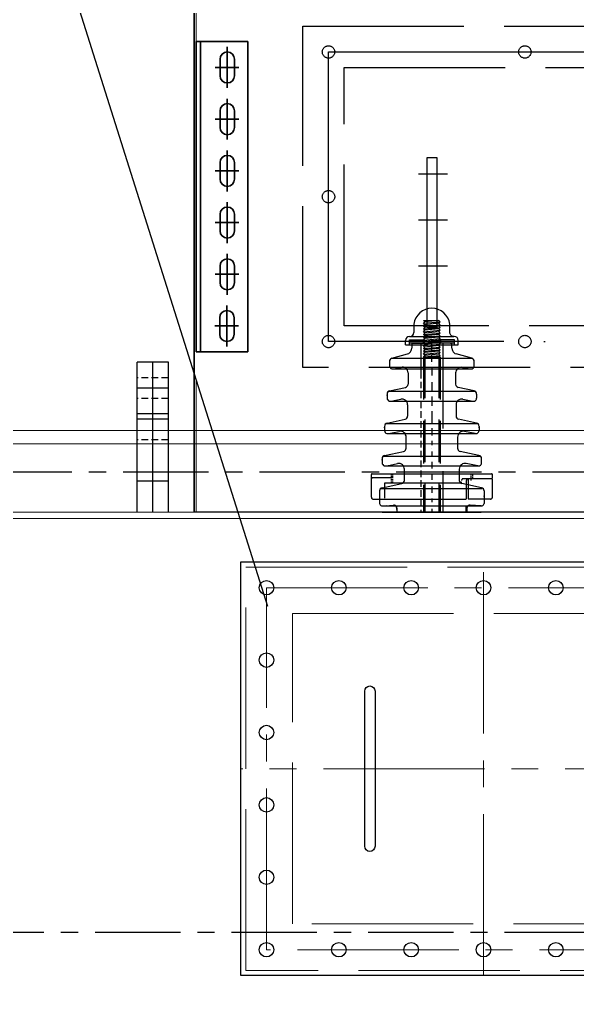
# Model space of a CAD drawing. Header units: millimetres. Extents: x 35720 to 50764, y -47170 to -36532.
# Drawn here: x 37919 to 38459, y -42318 to -41369 of the extents above; entities that cross this region are included whole.
import ezdxf

# ---------------------------------------------------------------- set-up
doc = ezdxf.new("R2010")
doc.units = ezdxf.units.MM
doc.header["$LTSCALE"] = 13
for name, pattern in [('ACAD_ISO02W100', [15, 12, -3]), ('ACAD_ISO04W100', [30, 24, -3, 0, -3]), ('CENTER', [50.8, 31.75, -6.35, 6.35, -6.35]), ('DASHED', [0.75, 0.5, -0.25]), ('HIDDEN', [9.525, 6.35, -3.175]), ('HIDDEN2', [4.7625, 3.175, -1.5875]), ('点画线', [18, 12, -2, 2, -2])]:
    doc.linetypes.add(name, pattern=pattern)
doc.layers.get('0').update_dxf_attribs({"color": 1, "linetype": 'CENTER'})
for name, color, linetype in [('01', 7, 'Continuous'), ('08', 1, 'Continuous'), ('3中心线层', 1, 'CENTER'), ('DIM', 4, 'Continuous'), ('INTE_CENTER', 1, 'CENTER'), ('INTE_DASHED', 5, 'DASHED'), ('INTE_THICK', 7, 'Continuous')]:
    doc.layers.add(name, color=color, linetype=linetype)
for name, color, linetype, lineweight in [('DAS', 3, 'ACAD_ISO02W100', 18), ('INTE_DIM', 3, 'Continuous', 13), ('粗实线层', 7, 'Continuous', 35)]:
    doc.layers.add(name, color=color, linetype=linetype, lineweight=lineweight)
doc.layers.add('中心线层', color=1, linetype='点画线', lineweight=18, true_color=0xff0000)

# ---------------------------------------------------------------- blocks, each defined once
blk = doc.blocks.new('30343043456320.')
at = {"layer": '3中心线层', "ltscale": 0.2}
blk.add_line((57830.67, -34691.5), (55372.28, -34691.5), dxfattribs=at)
blk.add_lwpolyline([(55531.47, -34246.5), (57671.47, -34246.5), (57671.47, -35136.5), (55531.47, -35136.5)], close=True, dxfattribs=at)
at = {"layer": 'INTE_DIM', "color": 7}
for points in [[(55491.47, -34206.5), (57711.47, -34206.5), (57711.47, -35176.5), (55491.47, -35176.5)], [(55570.47, -34285.5), (57632.47, -34285.5), (57632.47, -35097.5), (55570.47, -35097.5)], [(55576.47, -34291.5), (57626.47, -34291.5), (57626.47, -35091.5), (55576.47, -35091.5)]]:
    blk.add_lwpolyline(points, close=True, dxfattribs=at)
at = {"layer": 'INTE_DIM', "color": 3}
blk.add_lwpolyline([(55504.47, -34219.5), (57698.47, -34219.5), (57698.47, -35163.5), (55504.47, -35163.5)], close=True, dxfattribs=at)
blk = doc.blocks.new('033')
at = {"lineweight": -2}
h = blk.add_hatch(color=0, dxfattribs=at)
h.dxf.hatch_style = 1
h.paths.add_polyline_path([(58315.64, -35212.58), (58315.64, -35215.77), (58328.93, -35215.77), (58328.93, -35212.58)])
h.paths.add_polyline_path([(58345.92, -35212.58), (58345.92, -35215.77), (58359.21, -35215.77), (58359.21, -35212.58)])
at = {"color": 0, "lineweight": -2}
for p, q in [((58320.03, -35197.24), (58320.03, -35205.33)), ((58329.33, -35193.77), (58344.18, -35193.77)), ((58315.75, -35209.16), (58316.2, -35209.16)), ((58316.2, -35209.16), (58358.55, -35209.16)), ((58311.93, -35217.4), (58311.93, -35212.98)), ((58311.93, -35217.4), (58362.93, -35217.4)), ((58315.64, -35217.4), (58315.64, -35212.58)), ((58315.64, -35212.58), (58328.93, -35212.58)), ((58328.93, -35212.58), (58328.93, -35215.77)), ((58328.93, -35212.58), (58329.41, -35212.58)), ((58330.45, -35212.58), (58330.45, -35212.58)), ((58330.45, -35217.98), (58330.45, -35217.98)), ((58337.51, -35222.56), (58337.51, -35212.21)), ((58345.92, -35212.58), (58344.26, -35212.58)), ((58359.21, -35212.58), (58345.92, -35212.58)), ((58345.92, -35212.58), (58345.92, -35215.77)), ((58359.21, -35217.4), (58359.21, -35212.58)), ((58362.93, -35217.4), (58362.93, -35212.98)), ((58329.33, -35228.87), (58344.18, -35228.87)), ((58330.45, -35223.38), (58330.45, -35223.38)), ((58337.51, -35224.27), (58337.51, -35223.96)), ((58337.51, -35233.57), (58337.51, -35227.59)), ((58344.18, -35226.17), (58345.53, -35227.52)), ((58298.63, -35230.34), (58376.14, -35230.34))]:
    blk.add_line(p, q, dxfattribs=at)
at = {"color": 0, "linetype": 'HIDDEN2', "lineweight": -2}
for p, q in [((58329.33, -35228.87), (58329.33, -35379.08)), ((58330.68, -35227.52), (58330.68, -35379.08)), ((58344.18, -35227.52), (58344.18, -35379.08)), ((58345.53, -35228.87), (58345.53, -35379.08))]:
    blk.add_line(p, q, dxfattribs=at)
at = {"color": 0, "lineweight": -2}
blk.add_lwpolyline([(58332.76, -35036.1), (58342.26, -35036.1), (58342.26, -35200.6), (58332.76, -35200.6)], close=True, dxfattribs=at)
for points in [[(58324.48, -35052), (58352.53, -35052)], [(58324.48, -35096.5), (58352.53, -35096.5)], [(58324.48, -35141), (58352.53, -35141)], [(58330.68, -35195.12), (58329.33, -35193.77)], [(58329.33, -35196.47), (58345.53, -35195.12)], [(58329.33, -35196.47), (58330.68, -35195.12)], [(58330.68, -35197.82), (58329.33, -35196.47)], [(58329.33, -35199.17), (58345.53, -35197.82)], [(58329.33, -35199.17), (58330.68, -35197.82)], [(58330.68, -35200.52), (58329.33, -35199.17)], [(58329.33, -35201.87), (58330.68, -35200.52)], [(58329.33, -35201.87), (58345.53, -35200.52)], [(58344.18, -35193.77), (58330.68, -35195.12)], [(58344.18, -35196.47), (58330.68, -35197.82)], [(58344.18, -35199.17), (58330.68, -35200.52)], [(58345.53, -35195.12), (58344.18, -35193.77)], [(58344.18, -35196.47), (58345.53, -35195.12)], [(58345.53, -35197.82), (58344.18, -35196.47)], [(58344.18, -35199.17), (58345.53, -35197.82)], [(58345.53, -35200.52), (58344.18, -35199.17)], [(58344.18, -35201.87), (58345.53, -35200.52)], [(58330.68, -35203.22), (58329.33, -35201.87)], [(58329.33, -35204.57), (58330.68, -35203.22)], [(58329.33, -35204.57), (58345.53, -35203.22)], [(58330.68, -35205.92), (58329.33, -35204.57)], [(58329.33, -35207.27), (58330.68, -35205.92)], [(58329.33, -35207.27), (58345.53, -35205.92)], [(58330.68, -35208.62), (58329.33, -35207.27)], [(58329.33, -35209.97), (58345.53, -35208.62)], [(58329.33, -35209.97), (58330.68, -35208.62)], [(58330.68, -35211.32), (58329.33, -35209.97)], [(58344.18, -35201.87), (58330.68, -35203.22)], [(58344.18, -35204.57), (58330.68, -35205.92)], [(58344.18, -35207.27), (58330.68, -35208.62)], [(58344.18, -35209.97), (58330.68, -35211.32)], [(58345.53, -35203.22), (58344.18, -35201.87)], [(58344.18, -35204.57), (58345.53, -35203.22)], [(58345.53, -35205.92), (58344.18, -35204.57)], [(58344.18, -35207.27), (58345.53, -35205.92)], [(58345.53, -35208.62), (58344.18, -35207.27)], [(58344.18, -35209.97), (58345.53, -35208.62)], [(58345.53, -35211.32), (58344.18, -35209.97)], [(58311.93, -35217.4), (58362.93, -35217.4)], [(58359.21, -35215.77), (58315.64, -35215.77)], [(58319.46, -35215.77), (58318.9, -35215.85), (58318.43, -35216.17), (58318.11, -35216.72), (58317.95, -35217.27)], [(58317.95, -35217.27), (58317.95, -35220.6)], [(58319.46, -35215.77), (58337.43, -35215.77)], [(58326.74, -35215.77), (58326.74, -35249.81)], [(58329.33, -35212.67), (58345.53, -35211.32)], [(58329.33, -35212.67), (58330.68, -35211.32)], [(58330.68, -35214.02), (58329.33, -35212.67)], [(58329.33, -35215.37), (58345.53, -35214.02)], [(58329.33, -35215.37), (58330.68, -35214.02)], [(58330.68, -35216.72), (58329.33, -35215.37)], [(58329.33, -35218.07), (58345.53, -35216.72)], [(58329.33, -35218.07), (58330.68, -35216.72)], [(58329.33, -35218.07), (58345.53, -35216.72)], [(58329.33, -35218.07), (58330.68, -35216.72)], [(58330.68, -35219.42), (58329.33, -35218.07)], [(58329.33, -35220.77), (58345.53, -35219.42)], [(58329.33, -35220.77), (58330.68, -35219.42)], [(58336.79, -35215.77), (58330.62, -35215.77)], [(58344.18, -35212.67), (58330.68, -35214.02)], [(58344.18, -35215.37), (58330.68, -35216.72)], [(58344.18, -35218.07), (58330.68, -35219.42)], [(58355.32, -35215.77), (58337.43, -35215.77)], [(58344.18, -35212.67), (58345.53, -35211.32)], [(58345.53, -35214.02), (58344.18, -35212.67)], [(58344.18, -35215.37), (58345.53, -35214.02)], [(58345.53, -35216.72), (58344.18, -35215.37)], [(58345.53, -35216.72), (58344.18, -35215.37)], [(58344.18, -35218.07), (58345.53, -35216.72)], [(58344.18, -35218.07), (58345.53, -35216.72)], [(58345.53, -35219.42), (58344.18, -35218.07)], [(58344.18, -35220.77), (58345.53, -35219.42)], [(58354.69, -35215.77), (58353.1, -35215.77)], [(58356.82, -35220.6), (58356.82, -35217.27), (58356.74, -35216.72), (58356.43, -35216.17), (58355.87, -35215.85), (58355.32, -35215.77)], [(58298.63, -35230.34), (58313.91, -35225.98)], [(58313.91, -35225.98), (58315.02, -35225.51), (58316.05, -35224.79), (58316.84, -35223.92), (58317.48, -35222.89), (58317.87, -35221.79), (58317.95, -35220.6)], [(58330.68, -35222.12), (58329.33, -35220.77)], [(58329.33, -35223.47), (58345.53, -35222.12)], [(58329.33, -35223.47), (58330.68, -35222.12)], [(58329.33, -35223.47), (58345.53, -35222.12)], [(58329.33, -35223.47), (58330.68, -35222.12)], [(58330.68, -35224.82), (58329.33, -35223.47)], [(58329.33, -35226.17), (58345.53, -35224.82)], [(58329.33, -35226.17), (58330.68, -35224.82)], [(58330.68, -35227.52), (58329.33, -35226.17)], [(58329.33, -35228.87), (58345.53, -35227.52)], [(58329.33, -35228.87), (58330.68, -35227.52)], [(58344.18, -35220.77), (58330.68, -35222.12)], [(58344.18, -35223.47), (58330.68, -35224.82)], [(58344.18, -35226.17), (58330.68, -35227.52)], [(58345.53, -35222.12), (58344.18, -35220.77)], [(58344.18, -35223.47), (58345.53, -35222.12)], [(58344.18, -35223.47), (58345.53, -35222.12)], [(58345.53, -35224.82), (58344.18, -35223.47)], [(58344.18, -35226.17), (58345.53, -35224.82)], [(58344.18, -35228.87), (58345.53, -35227.52)], [(58356.82, -35220.6), (58356.98, -35221.79), (58357.38, -35222.89), (58358.01, -35223.92), (58358.8, -35224.79), (58359.75, -35225.51), (58360.86, -35225.98)], [(58376.14, -35230.34), (58360.86, -35225.98)], [(58298.63, -35230.34), (58297.76, -35230.81), (58296.97, -35231.45), (58296.5, -35232.4), (58296.34, -35233.42)], [(58296.34, -35233.42), (58296.34, -35237.46)], [(58296.34, -35237.46), (58296.5, -35238.49), (58296.97, -35239.36), (58297.68, -35240.07), (58298.55, -35240.47), (58299.58, -35240.63)], [(58300.22, -35240.63), (58307.66, -35239.05)], [(58312.88, -35240.63), (58312.01, -35239.92), (58311.06, -35239.36), (58309.95, -35238.97), (58308.77, -35238.89), (58307.66, -35239.05)], [(58337.43, -35236.12), (58337.51, -35236.12)], [(58367.19, -35239.05), (58365.93, -35238.89), (58364.66, -35239.05), (58363.55, -35239.44), (58362.44, -35240.15), (58361.57, -35241.02), (58360.94, -35242.05), (58360.54, -35243.24), (58360.39, -35244.51)], [(58367.19, -35239.05), (58374.64, -35240.63), (58375.59, -35240.63), (58376.46, -35240.39), (58377.25, -35239.92), (58377.88, -35239.28), (58378.28, -35238.41), (58378.44, -35237.46), (58378.44, -35233.42), (58378.28, -35232.4), (58377.8, -35231.45), (58377.09, -35230.81), (58376.14, -35230.34)], [(58299.58, -35240.63), (58375.59, -35240.63)], [(58299.58, -35240.63), (58300.22, -35240.63)], [(58314.39, -35244.51), (58314.23, -35243.08), (58313.75, -35241.82), (58312.88, -35240.63)], [(58314.39, -35244.51), (58314.39, -35255.35)], [(58337.43, -35239.28), (58337.43, -35246.8)], [(58360.39, -35244.51), (58360.39, -35255.35)], [(58311.93, -35258.44), (58312.88, -35258.05), (58313.68, -35257.33), (58314.23, -35256.46), (58314.39, -35255.35)], [(58326.74, -35252.98), (58326.74, -35259.31)], [(58337.43, -35253.37), (58337.43, -35261.53)], [(58360.39, -35255.35), (58360.62, -35256.46), (58361.1, -35257.33), (58361.89, -35258.05), (58362.92, -35258.44)], [(58296.58, -35261.77), (58295.63, -35262.16), (58294.75, -35262.88), (58294.28, -35263.75), (58294.04, -35264.85)], [(58294.04, -35264.85), (58294.04, -35268.73)], [(58294.04, -35266.2), (58294.04, -35265.57)], [(58295.39, -35262.24), (58379.32, -35262.24)], [(58296.58, -35261.77), (58311.93, -35258.44)], [(58326.74, -35262.48), (58326.74, -35268.89)], [(58337.43, -35267.15), (58337.43, -35276.18)], [(58378.2, -35261.77), (58362.92, -35258.44)], [(58380.73, -35264.85), (58380.57, -35263.75), (58380.02, -35262.88), (58379.23, -35262.16), (58378.2, -35261.77)], [(58380.73, -35264.85), (58380.73, -35268.73)], [(58380.73, -35267.39), (58380.73, -35268.02)], [(58294.04, -35268.73), (58294.2, -35269.76), (58294.68, -35270.63), (58295.39, -35271.35), (58296.26, -35271.74), (58297.29, -35271.9)], [(58297.29, -35271.9), (58297.92, -35271.82)], [(58297.29, -35271.9), (58377.8, -35271.9)], [(58297.92, -35271.82), (58301.01, -35271.19)], [(58301.01, -35271.19), (58307.26, -35269.84)], [(58312.88, -35271.9), (58312.01, -35271.03), (58310.9, -35270.32), (58309.8, -35269.92), (58308.53, -35269.76), (58307.26, -35269.84)], [(58313.99, -35275.3), (58313.91, -35274.12), (58313.52, -35272.93), (58312.88, -35271.9)], [(58313.99, -35275.3), (58313.99, -35286.23)], [(58326.74, -35272.06), (58326.74, -35278.39)], [(58367.51, -35269.84), (58366.32, -35269.76), (58365.06, -35269.92), (58363.95, -35270.32), (58362.84, -35270.95), (58361.97, -35271.9), (58361.34, -35272.93), (58360.94, -35274.12), (58360.78, -35275.3)], [(58360.78, -35275.3), (58360.78, -35286.23)], [(58367.51, -35269.84), (58376.93, -35271.82), (58377.8, -35271.9), (58378.75, -35271.66), (58379.54, -35271.19), (58380.18, -35270.55), (58380.57, -35269.68), (58380.73, -35268.73)], [(58311.54, -35289.32), (58312.49, -35288.92), (58313.36, -35288.21), (58313.83, -35287.26), (58313.99, -35286.23)], [(58326.74, -35281.56), (58326.74, -35287.89)], [(58337.43, -35281.32), (58337.43, -35292.96)], [(58360.78, -35286.23), (58360.94, -35287.26), (58361.49, -35288.21), (58362.29, -35288.92), (58363.31, -35289.32)], [(58294.2, -35292.96), (58293.17, -35293.36), (58292.38, -35294.07), (58291.83, -35295.02), (58291.67, -35296.13)], [(58293.01, -35293.51), (58381.8, -35293.51)], [(58294.2, -35292.96), (58311.54, -35289.32)], [(58326.74, -35291.14), (58326.74, -35297.47)], [(58380.65, -35292.96), (58363.31, -35289.32)], [(58383.19, -35296.13), (58382.95, -35295.02), (58382.47, -35294.07), (58381.6, -35293.36), (58380.65, -35292.96)], [(58291.67, -35296.13), (58291.67, -35300.01)], [(58291.67, -35297.39), (58291.67, -35296.76)], [(58291.67, -35300.01), (58291.83, -35300.96), (58292.3, -35301.91), (58293.01, -35302.54), (58293.88, -35303.01), (58294.83, -35303.17)], [(58294.83, -35303.17), (58295.47, -35303.09)], [(58294.83, -35303.17), (58380.26, -35303.17)], [(58295.47, -35303.09), (58299.11, -35302.38)], [(58299.11, -35302.38), (58305.76, -35300.96)], [(58311.46, -35303.17), (58310.59, -35302.22), (58309.56, -35301.43), (58308.37, -35300.96), (58307.03, -35300.8), (58305.76, -35300.96)], [(58312.49, -35317.26), (58312.49, -35306.42), (58312.41, -35305.23), (58312.01, -35304.2), (58311.46, -35303.17)], [(58326.74, -35300.64), (58326.74, -35306.97)], [(58337.43, -35297.79), (58337.43, -35305.07)], [(58369.09, -35300.96), (58367.83, -35300.8), (58366.56, -35300.96), (58365.45, -35301.35), (58364.42, -35302.06), (58363.55, -35302.93), (58362.84, -35303.96), (58362.44, -35305.15), (58362.29, -35306.42)], [(58379.31, -35303.09), (58369.09, -35300.96)], [(58379.31, -35303.09), (58380.26, -35303.17), (58381.13, -35302.93), (58382, -35302.46), (58382.63, -35301.75), (58383.03, -35300.96), (58383.19, -35300.01)], [(58383.19, -35296.13), (58383.19, -35300.01)], [(58383.19, -35297.39), (58383.19, -35296.76)], [(58326.74, -35310.14), (58326.74, -35316.55)], [(58337.43, -35310.14), (58337.43, -35314.18)], [(58362.29, -35306.42), (58362.29, -35317.26)], [(58291.75, -35324.23), (58290.8, -35324.63), (58289.92, -35325.34), (58289.45, -35326.29), (58289.21, -35327.32)], [(58291.75, -35324.23), (58309.95, -35320.35)], [(58309.95, -35320.35), (58310.98, -35319.96), (58311.78, -35319.24), (58312.33, -35318.29), (58312.49, -35317.26)], [(58326.74, -35319.72), (58326.74, -35326.05)], [(58337.43, -35317.34), (58337.51, -35317.34)], [(58337.43, -35320.51), (58337.43, -35324.47)], [(58362.29, -35317.26), (58362.52, -35318.29), (58363, -35319.24), (58363.87, -35319.96), (58364.82, -35320.35)], [(58383.03, -35324.23), (58364.82, -35320.35)], [(58385.56, -35327.32), (58385.4, -35326.29), (58384.85, -35325.34), (58384.06, -35324.63), (58383.03, -35324.23)], [(58289.21, -35327.32), (58289.21, -35331.28), (58289.37, -35332.23), (58289.85, -35333.1), (58290.56, -35333.81), (58291.43, -35334.29), (58292.46, -35334.44)], [(58289.21, -35328.66), (58289.21, -35328.03)], [(58290.56, -35324.79), (58384.23, -35324.79)], [(58293.09, -35334.37), (58297.05, -35333.49)], [(58297.05, -35333.49), (58304.1, -35332.07)], [(58309.95, -35334.44), (58309.08, -35333.42), (58307.98, -35332.62), (58306.79, -35332.15), (58305.44, -35331.91), (58304.1, -35332.07)], [(58326.74, -35329.22), (58326.74, -35335.55)], [(58337.43, -35330.49), (58337.43, -35336.74)], [(58370.76, -35332.07), (58369.49, -35331.91), (58368.22, -35332.07), (58367.12, -35332.47), (58366.01, -35333.18), (58365.14, -35334.05), (58364.5, -35335.08), (58364.11, -35336.27), (58363.95, -35337.53)], [(58381.76, -35334.37), (58370.76, -35332.07)], [(58381.76, -35334.37), (58382.63, -35334.44), (58383.58, -35334.21), (58384.37, -35333.73), (58385.01, -35333.02), (58385.4, -35332.23), (58385.56, -35331.28), (58385.56, -35327.32)], [(58385.56, -35328.66), (58385.56, -35328.03)], [(58279.75, -35341.89), (58279.57, -35341.9), (58279.4, -35341.96), (58279.26, -35342.04), (58279.13, -35342.14), (58279.02, -35342.27), (58278.94, -35342.42), (58278.89, -35342.59), (58278.87, -35342.76)], [(58278.87, -35364.67), (58278.87, -35342.76)], [(58279.75, -35341.89), (58395.11, -35341.89)], [(58292.46, -35334.44), (58293.09, -35334.37)], [(58292.46, -35334.44), (58382.63, -35334.44)], [(58298.21, -35343.2), (58298.21, -35341.89)], [(58299.53, -35343.2), (58299.53, -35341.89)], [(58310.83, -35348.38), (58310.83, -35337.53), (58310.75, -35336.42), (58310.43, -35335.39), (58309.95, -35334.44)], [(58326.74, -35338.8), (58326.74, -35345.13)], [(58337.43, -35341.89), (58337.43, -35347.98)], [(58363.95, -35337.53), (58363.95, -35348.38)], [(58375.32, -35343.2), (58375.32, -35341.89)], [(58377.08, -35343.86), (58377.08, -35341.89)], [(58395.98, -35342.76), (58395.97, -35342.59), (58395.92, -35342.42), (58395.83, -35342.27), (58395.73, -35342.14), (58395.6, -35342.04), (58395.45, -35341.96), (58395.28, -35341.9), (58395.11, -35341.89)], [(58395.98, -35345.83), (58395.98, -35342.76)], [(58279.75, -35345.83), (58279.57, -35345.85), (58279.4, -35345.9), (58279.26, -35345.98), (58279.13, -35346.09), (58279.02, -35346.22), (58278.94, -35346.36), (58278.89, -35346.53), (58278.87, -35346.71)], [(58298.21, -35345.83), (58279.75, -35345.83)], [(58289.37, -35355.5), (58308.37, -35351.47)], [(58291.86, -35350.65), (58365.25, -35350.65)], [(58291.86, -35365.55), (58291.86, -35350.65)], [(58298.21, -35345.83), (58298.21, -35344.08)], [(58298.21, -35348.46), (58298.21, -35346.71)], [(58298.21, -35350.65), (58298.21, -35349.33)], [(58299.53, -35345.83), (58299.53, -35344.08)], [(58299.53, -35348.46), (58299.53, -35346.71)], [(58299.53, -35350.65), (58299.53, -35349.33)], [(58308.37, -35351.47), (58309.32, -35351.07), (58310.11, -35350.36), (58310.67, -35349.41), (58310.83, -35348.38)], [(58326.74, -35348.3), (58326.74, -35354.63)], [(58337.43, -35351.23), (58337.51, -35351.23)], [(58363.95, -35348.38), (58364.19, -35349.41), (58364.66, -35350.36), (58365.45, -35351.07), (58366.48, -35351.47)], [(58365.25, -35350.65), (58365.42, -35350.63), (58365.59, -35350.58), (58365.74, -35350.5), (58365.87, -35350.39), (58365.97, -35350.26), (58366.06, -35350.11), (58366.11, -35349.95), (58366.12, -35349.77)], [(58367.88, -35346.71), (58367.52, -35346.74), (58367.19, -35346.84), (58366.9, -35347), (58366.64, -35347.22), (58366.42, -35347.48), (58366.26, -35347.78), (58366.16, -35348.1), (58366.12, -35348.46)], [(58385.48, -35355.5), (58366.48, -35351.47)], [(58395.11, -35346.71), (58367.88, -35346.71)], [(58372.7, -35346.71), (58372.34, -35346.74), (58372.01, -35346.84), (58371.72, -35347), (58371.46, -35347.22), (58371.24, -35347.48), (58371.08, -35347.78), (58370.98, -35348.1), (58370.94, -35348.46)], [(58370.94, -35365.55), (58370.94, -35348.46)], [(58374.14, -35346.71), (58373.79, -35346.74), (58373.46, -35346.84), (58373.16, -35347), (58372.9, -35347.22), (58372.69, -35347.48), (58372.53, -35347.78), (58372.43, -35348.1), (58372.39, -35348.46)], [(58372.39, -35348.46), (58372.39, -35365.55)], [(58375.32, -35345.83), (58375.32, -35344.08)], [(58375.32, -35348.46), (58375.32, -35346.71)], [(58377.08, -35346.71), (58377.08, -35344.73)], [(58395.11, -35346.71), (58395.28, -35346.69), (58395.45, -35346.64), (58395.6, -35346.56), (58395.73, -35346.45), (58395.83, -35346.32), (58395.92, -35346.17), (58395.97, -35346.01), (58395.98, -35345.83)], [(58395.98, -35347.58), (58395.97, -35347.41), (58395.92, -35347.24), (58395.83, -35347.09), (58395.73, -35346.96), (58395.6, -35346.86), (58395.45, -35346.77), (58395.28, -35346.72), (58395.11, -35346.71)], [(58395.98, -35364.67), (58395.98, -35347.58)], [(58289.37, -35355.5), (58288.34, -35355.9), (58287.55, -35356.61), (58287, -35357.56), (58286.84, -35358.59)], [(58286.84, -35358.59), (58286.84, -35370.55)], [(58288.18, -35356.06), (58385.96, -35356.06)], [(58326.74, -35357.8), (58326.74, -35364.21)], [(58337.43, -35354.39), (58337.43, -35360.49)], [(58388.02, -35358.59), (58387.78, -35357.56), (58387.3, -35356.61), (58386.43, -35355.9), (58385.48, -35355.5)], [(58388.02, -35358.59), (58388.02, -35370.55)], [(58278.87, -35364.67), (58278.9, -35365.02), (58279.01, -35365.35), (58279.17, -35365.65), (58279.38, -35365.91), (58279.64, -35366.12), (58279.94, -35366.28), (58280.27, -35366.39), (58280.62, -35366.42)], [(58280.62, -35366.42), (58370.07, -35366.42)], [(58286.84, -35365.16), (58286.84, -35365.8)], [(58286.84, -35370.55), (58287, -35371.34), (58287.39, -35372.05), (58287.95, -35372.68), (58288.74, -35373), (58289.61, -35373.08)], [(58326.74, -35367.38), (58326.74, -35373.71)], [(58337.43, -35366.03), (58337.43, -35369.52)], [(58370.07, -35366.42), (58370.24, -35366.4), (58370.41, -35366.35), (58370.56, -35366.27), (58370.69, -35366.16), (58370.79, -35366.04), (58370.87, -35365.89), (58370.93, -35365.72), (58370.94, -35365.55)], [(58372.39, -35365.55), (58372.41, -35365.72), (58372.46, -35365.89), (58372.54, -35366.04), (58372.65, -35366.16), (58372.78, -35366.27), (58372.93, -35366.35), (58373.09, -35366.4), (58373.27, -35366.42)], [(58394.23, -35366.42), (58373.27, -35366.42)], [(58385.24, -35373.08), (58386.04, -35373), (58386.83, -35372.68), (58387.46, -35372.05), (58387.86, -35371.34), (58388.02, -35370.55)], [(58388.02, -35363.97), (58388.02, -35363.34)], [(58394.23, -35366.42), (58394.58, -35366.39), (58394.91, -35366.28), (58395.21, -35366.12), (58395.47, -35365.91), (58395.68, -35365.65), (58395.85, -35365.35), (58395.95, -35365.02), (58395.98, -35364.67)], [(58289.37, -35373.08), (58385.24, -35373.08)], [(58289.37, -35379.08), (58385.24, -35379.08)], [(58289.61, -35373.08), (58293.33, -35372.76)], [(58296.5, -35372.52), (58300.22, -35372.21)], [(58303.46, -35375.3), (58303.3, -35374.27), (58302.83, -35373.4), (58302.12, -35372.76), (58301.17, -35372.37), (58300.22, -35372.21)], [(58303.46, -35375.3), (58303.38, -35374.5), (58303.07, -35373.71), (58302.51, -35373.08)], [(58303.46, -35375.14), (58303.46, -35376.4), (58303.46, -35375.3)], [(58303.46, -35376.4), (58303.62, -35377.83), (58304.1, -35379.17)], [(58326.74, -35376.88), (58326.74, -35379.08)], [(58337.43, -35372.76), (58337.51, -35372.76)], [(58337.43, -35375.93), (58337.43, -35379.08)], [(58374.64, -35372.21), (58373.61, -35372.37), (58372.74, -35372.76), (58371.94, -35373.4), (58371.47, -35374.27), (58371.31, -35375.3), (58371.31, -35379.08)], [(58385.24, -35373.08), (58374.64, -35372.21)]]:
    blk.add_lwpolyline(points, dxfattribs=at)
blk.add_lwpolyline([(58359.1, -35209.16), (58358.55, -35209.16, -0.414214), (58354.72, -35205.33), (58354.72, -35197.24)], format="xyb", dxfattribs=at)
at = {"color": 0, "linetype": 'HIDDEN', "lineweight": -2}
blk.add_lwpolyline([(58348.11, -35215.77), (58348.11, -35379.08)], dxfattribs=at)
at = {"color": 2, "lineweight": -2}
blk.add_lwpolyline([(58370.59, -35379.09), (58370.59, -35374.55), (58370.59, -35373.04)], dxfattribs=at)
at = {"color": 0, "lineweight": -2}
for centre, radius, start, end in [((58337.37, -35199.47), 17.49, 7.33216, 172.66404), ((58315.75, -35212.98), 3.83, 90, 180), ((58316.2, -35205.33), 3.83, 270, 0), ((58359.1, -35212.98), 3.83, 0, 90)]:
    blk.add_arc(centre, radius, start, end, dxfattribs=at)
blk = doc.blocks.new('023031230.')
at = {"color": 3, "linetype": 'ACAD_ISO02W100'}
for points in [[(55974.82, -36032.43), (56974.82, -36032.43), (56974.82, -36362.43), (55974.82, -36362.43)], [(56014.82, -36072.43), (56934.82, -36072.43), (56934.82, -36322.43), (56014.82, -36322.43)]]:
    blk.add_lwpolyline(points, close=True, dxfattribs=at)
at = {"color": 1, "linetype": 'ACAD_ISO04W100'}
blk.add_lwpolyline([(55999.82, -36057.43), (56949.82, -36057.43), (56949.82, -36337.43), (55999.82, -36337.43)], close=True, dxfattribs=at)
at = {"color": 3, "linetype": 'ACAD_ISO02W100'}
for centre in [(56759.82, -36057.43), (56949.82, -36057.43), (56949.82, -36197.43), (56759.82, -36337.43), (56949.82, -36337.43)]:
    blk.add_circle(centre, 6, dxfattribs=at)
at = {"layer": '01', "ltscale": 45.628538}
for p in [(55869.82, -35892.43), (57079.82, -36412.43)]:
    blk.add_line(p, (57079.82, -35892.43), dxfattribs=at)
blk.add_lwpolyline([(55869.82, -36412.43), (55869.82, -35892.43), (57079.82, -35892.43), (57079.82, -36412.43)], close=True, dxfattribs=at)
at = {"layer": 'DAS'}
blk.add_line((57077.82, -36410.43), (57077.82, -35892.43), dxfattribs=at)
at = {"layer": '粗实线层', "color": 6}
for p, q in [((57077.82, -36047.43), (57027.82, -36047.43)), ((57027.82, -36347.43), (57027.82, -36047.43)), ((57073.82, -36347.43), (57073.82, -36047.43)), ((57077.82, -36347.43), (57077.82, -36047.43)), ((57041.08, -36064.43), (57041.08, -36080.43)), ((57055.08, -36080.43), (57055.08, -36064.43)), ((57040.82, -36114.43), (57040.82, -36130.43)), ((57054.82, -36130.43), (57054.82, -36114.43)), ((57040.82, -36164.43), (57040.82, -36180.43)), ((57054.82, -36180.43), (57054.82, -36164.43)), ((57040.82, -36214.43), (57040.82, -36230.43)), ((57054.82, -36230.43), (57054.82, -36214.43)), ((57040.82, -36264.43), (57040.82, -36280.43)), ((57054.82, -36280.43), (57054.82, -36264.43)), ((57040.82, -36314.43), (57040.82, -36330.43)), ((57054.82, -36330.43), (57054.82, -36314.43)), ((57077.82, -36347.43), (57027.82, -36347.43))]:
    blk.add_line(p, q, dxfattribs=at)
at = {"layer": '粗实线层', "color": 6, "linetype": 'CENTER', "ltscale": 2}
for p, q in [((57048.08, -36052.63), (57048.08, -36092.23)), ((57037, -36072.43), (57059.7, -36072.43)), ((57047.82, -36102.63), (57047.82, -36142.23)), ((57036.73, -36122.43), (57059.44, -36122.43)), ((57047.82, -36152.63), (57047.82, -36192.23)), ((57036.73, -36172.43), (57059.44, -36172.43)), ((57047.82, -36202.63), (57047.82, -36242.23)), ((57036.73, -36222.43), (57059.44, -36222.43)), ((57047.82, -36252.63), (57047.82, -36292.23)), ((57036.73, -36272.43), (57059.44, -36272.43)), ((57047.82, -36302.63), (57047.82, -36342.23)), ((57036.73, -36322.43), (57059.44, -36322.43))]:
    blk.add_line(p, q, dxfattribs=at)
at = {"layer": '粗实线层', "color": 6}
for centre, start, end in [((57048.08, -36064.43), 0, 180), ((57048.08, -36080.43), 180, 0), ((57047.82, -36114.43), 0, 180), ((57047.82, -36130.43), 180, 0), ((57047.82, -36164.43), 0, 180), ((57047.82, -36180.43), 180, 0), ((57047.82, -36214.43), 0, 180), ((57047.82, -36230.43), 180, 0), ((57047.82, -36264.43), 0, 180), ((57047.82, -36280.43), 180, 0), ((57047.82, -36314.43), 0, 180), ((57047.82, -36330.43), 180, 0)]:
    blk.add_arc(centre, 7, start, end, dxfattribs=at)
blk = doc.blocks.new('0130435465230')
at = {"layer": '01', "ltscale": 45.628538}
blk.add_lwpolyline([(89439.22, -30754.65), (89039.22, -30754.65), (89039.22, -30284.65), (89439.22, -30284.65)], close=True, dxfattribs=at)
at = {"layer": '01', "color": 0, "ltscale": 38.869873}
for centre in [(89064.22, -30309.65), (89134.22, -30309.65), (89204.22, -30309.65), (89274.22, -30309.65), (89344.22, -30309.65), (89414.22, -30309.65), (89064.22, -30379.65), (89414.22, -30379.65), (89064.22, -30449.65), (89414.22, -30449.65), (89064.22, -30519.65), (89414.22, -30519.65), (89064.22, -30589.65), (89414.22, -30589.65), (89064.22, -30659.65), (89414.22, -30659.65), (89064.22, -30729.65), (89134.22, -30729.65), (89204.22, -30729.65), (89274.22, -30729.65), (89344.22, -30729.65), (89414.22, -30729.65)]:
    blk.add_circle(centre, 7, dxfattribs=at)
at = {"layer": 'DAS'}
for points in [[(89434.22, -30749.65), (89044.22, -30749.65), (89044.22, -30289.65), (89434.22, -30289.65)], [(89389.22, -30704.65), (89089.22, -30704.65), (89089.22, -30334.65), (89389.22, -30334.65)]]:
    blk.add_lwpolyline(points, close=True, dxfattribs=at)
at = {"layer": 'DIM', "color": 0}
for points in [[(89314.22, -30404.65), (89164.22, -30404.65, 1), (89164.22, -30414.65), (89314.22, -30414.65, 1)], [(89314.22, -30634.65), (89164.22, -30634.65, -1), (89164.22, -30624.65), (89314.22, -30624.65, -1)]]:
    blk.add_lwpolyline(points, format="xyb", close=True, dxfattribs=at)
at = {"layer": '中心线层'}
for p, q in [((89239.22, -30284.65), (89239.22, -30754.65)), ((89439.22, -30519.65), (89039.22, -30519.65))]:
    blk.add_line(p, q, dxfattribs=at)
blk.add_lwpolyline([(89414.22, -30729.65), (89064.22, -30729.65), (89064.22, -30309.65), (89414.22, -30309.65)], close=True, dxfattribs=at)
blk = doc.blocks.new('9050-mm4')
for p, q in [((0, 15), (145, 15)), ((95, 15), (95, -15)), ((145, 15), (145, -15)), ((0, -15), (145, -15))]:
    blk.add_line(p, q)
at = {"color": 7, "lineweight": 15}
blk.add_lwpolyline([(0, 15), (0, -15)], dxfattribs=at)
at = {"layer": 'INTE_CENTER'}
for p, q in [((90, 15), (90, -15)), ((120, 15), (120, -15)), ((0, 0), (145, 0))]:
    blk.add_line(p, q, dxfattribs=at)
at = {"layer": 'INTE_DASHED'}
for p, q in [((70, 15), (70, -15)), ((110, 15), (110, -15)), ((130, 15), (130, -15))]:
    blk.add_line(p, q, dxfattribs=at)
at = {"layer": 'INTE_THICK', "ltscale": 20}
blk.add_line((30, 15), (30, -15), dxfattribs=at)

msp = doc.modelspace()

# ---------------------------------------------------------------- linework, layer by layer
at = {"layer": '08', "color": 3}
msp.add_line((37884.988, -41068.812), (38159.003, -41936.454), dxfattribs=at)

# ---------------------------------------------------------------- block references
at = {"color": 3, "rotation": 270}
msp.add_blockref('0130435465230', (68887.58, 47145.6), dxfattribs=at)
at = {"layer": 'DIM', "color": 2, "rotation": 180}
for name, p in [('023031230.', (95167.746, -77737.997)), ('30343043456320.', (95294.403, -76943.068))]:
    msp.add_blockref(name, p, dxfattribs=at)
at = {"layer": 'DIM', "color": 0}
msp.add_blockref('033', (-20019.496, -6466.487), dxfattribs=at)
at = {"layer": 'INTE_THICK', "xscale": -1, "rotation": 270}
msp.add_blockref('9050-mm4', (38047.93, -41845.566), dxfattribs=at)

doc.saveas('drawing.dxf')
